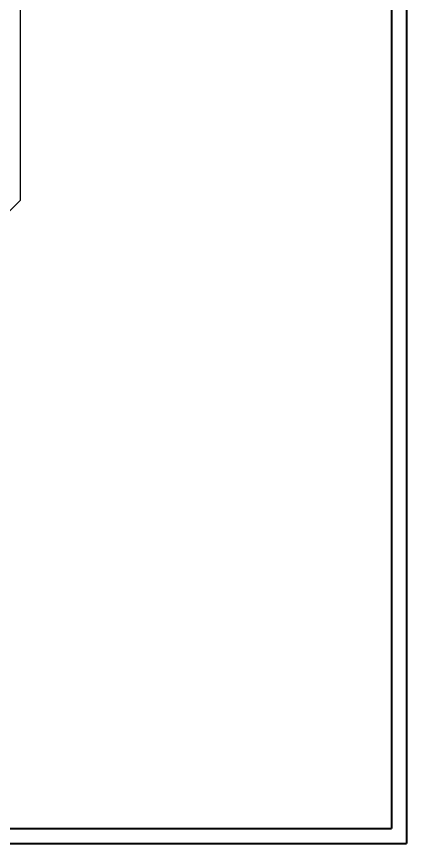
# Model space of a CAD drawing. Header units: millimetres. Extents: x 2406 to 3000, y 1133 to 1553.
# Drawn here: x 2869.7 to 2999.5, y 1133 to 1408.1 of the extents above; entities that cross this region are included whole.
import ezdxf

# ---------------------------------------------------------------- set-up
doc = ezdxf.new("R2010")
doc.units = ezdxf.units.MM
doc.layers.add('Таблица', color=7, linetype='Continuous')
doc.linetypes.add('FENCELINE2', pattern='A,6.35,-2.54,[132,ltypeshp.shx,S=2.54,R=0,X=-2.54,Y=0],-2.54,25.4', length=36.83)

msp = doc.modelspace()

# ---------------------------------------------------------------- linework, layer by layer
at = {"linetype": 'FENCELINE2', "lineweight": 30, "ltscale": 0.2}
for p in [(2870.92, 1498.95), (2792.92, 1271.45)]:
    msp.add_line(p, (2870.92, 1346.85), dxfattribs=at)
at = {"layer": 'Таблица', "lineweight": 40}
for p, q in [((2999.55, 1553.46), (2999.55, 1132.96)), ((2994.55, 1548.46), (2994.55, 1137.96)), ((2415.55, 1137.96), (2994.55, 1137.96)), ((2405.55, 1132.96), (2999.55, 1132.96))]:
    msp.add_line(p, q, dxfattribs=at)

doc.saveas('drawing.dxf')
